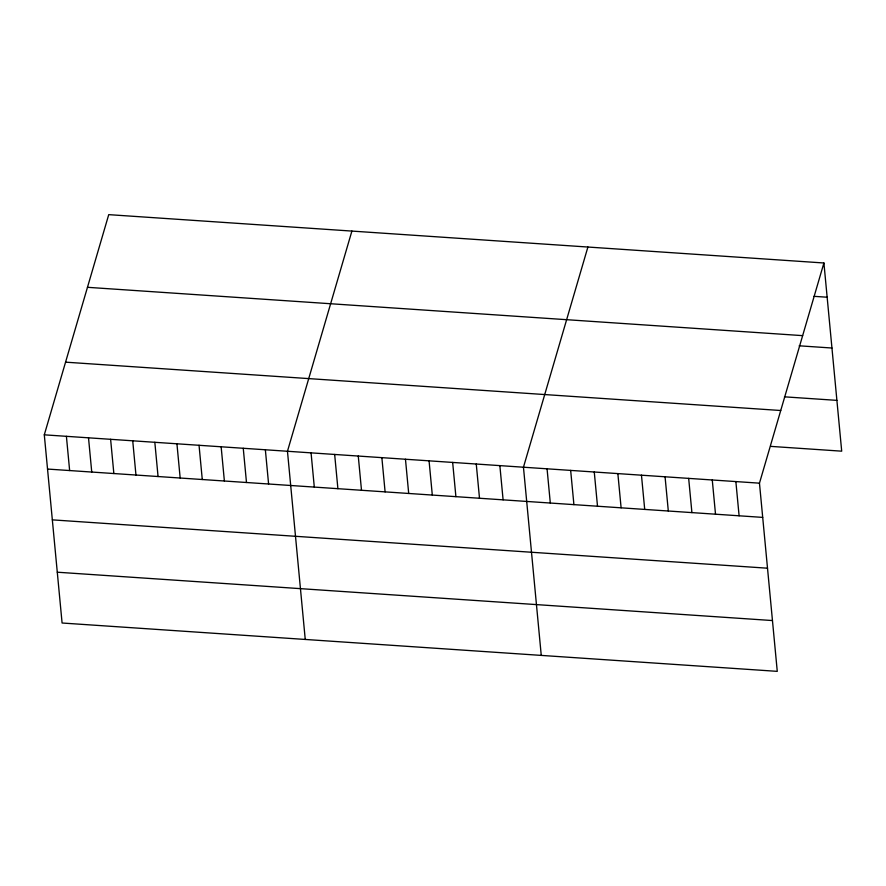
<?xml version="1.0" encoding="UTF-8"?>
<svg xmlns="http://www.w3.org/2000/svg" width="886" height="886" viewBox="0 0 886 886"><rect width="100%" height="100%" fill="white"/><g stroke="black" fill="none" stroke-linecap="round" stroke-linejoin="round"><path stroke-width="1.33" d="M823.914 262.987L759.468 483.169L777.266 671.355L62.086 623.013L44.3 434.827L108.734 214.645L823.914 262.987L841.7 451.173L770.898 446.389M351.897 231.08L287.463 451.262L305.249 639.448M587.905 247.028L523.46 467.21L541.257 655.407M814.035 296.334L827.147 297.22M87.47 287.308L802.65 335.639M799.172 345.806L831.954 348.021M784.453 396.828L836.893 400.372M65.564 362.164L780.732 410.506M44.3 434.827L759.468 483.169M47.534 469.059L762.702 517.391M52.34 519.86L767.509 568.203M57.291 572.212L772.459 620.554M735.867 481.563L739.101 515.796M712.266 479.968L715.511 514.201M688.666 478.374L691.911 512.606M665.065 476.779L668.31 511.012M641.464 475.184L644.709 509.417M617.863 473.589L621.108 507.822M594.262 471.994L597.507 506.227M570.662 470.4L573.907 504.632M547.061 468.805L550.306 503.038M499.859 465.615L503.104 499.848M476.258 464.02L479.503 498.253M452.657 462.426L455.902 496.658M429.068 460.831L432.302 495.064M405.467 459.236L408.701 493.469M381.866 457.641L385.1 491.874M358.265 456.046L361.499 490.279M334.664 454.452L337.898 488.684M311.064 452.857L314.297 487.09M265.357 449.767L268.591 484M243.251 448.272L246.485 482.505M221.146 446.777L224.379 481.009M199.04 445.281L202.274 479.514M176.934 443.786L180.168 478.019M154.828 442.291L158.062 476.524M132.723 440.796L135.957 475.029M110.617 439.301L113.851 473.534M88.511 437.817L91.745 472.05M66.406 436.322L69.64 470.555"/></g></svg>
